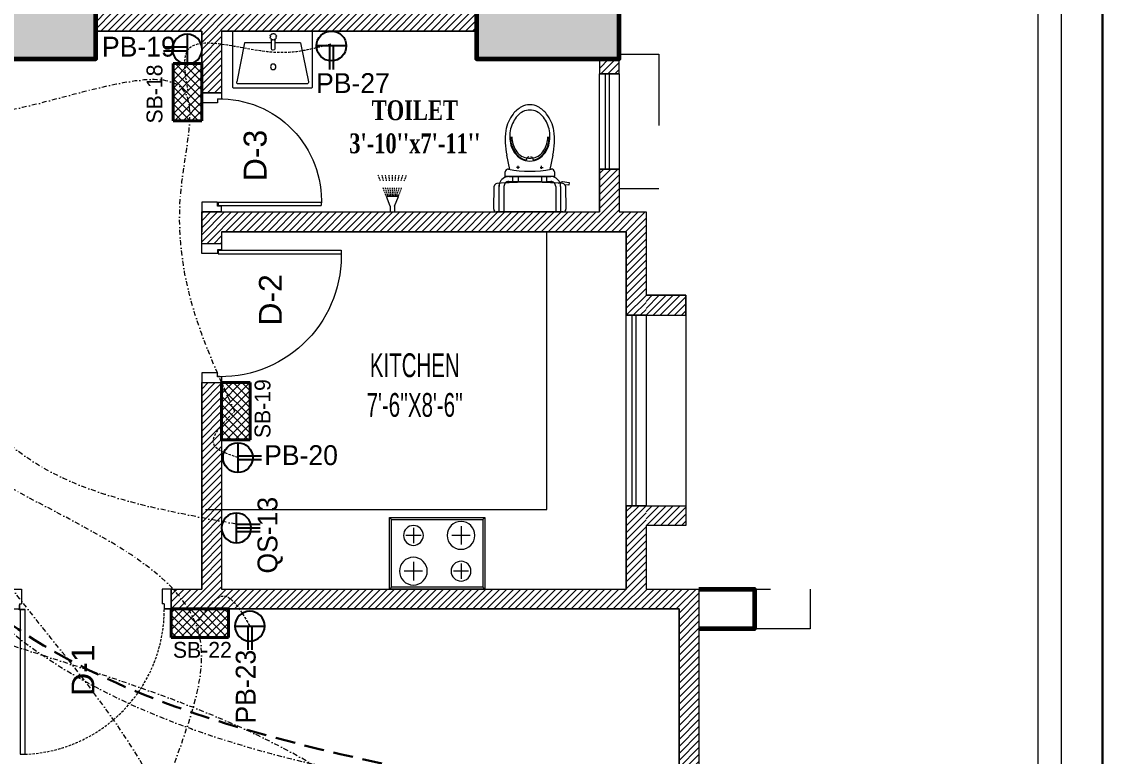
# Model space of a CAD drawing. Header units: inches. Extents: x 109699 to 44449955, y -10987 to 15824140.
# Drawn here: x 199341 to 199613.4, y -4070.2 to -3885 of the extents above; entities that cross this region are included whole.
import ezdxf

# ---------------------------------------------------------------- set-up
doc = ezdxf.new("R2010")
doc.units = ezdxf.units.IN
doc.header["$LTSCALE"] = 5
doc.header["$MEASUREMENT"] = 0
for name, pattern in [('ACAD_ISO03W100', [30, 12, -18]), ('DASHDOT', [1, 0.5, -0.25, 0, -0.25]), ('DASHED2', [0.375, 0.25, -0.125]), ('HIDDEN', [0.375, 0.25, -0.125])]:
    doc.linetypes.add(name, pattern=pattern)
doc.layers.get('0').update_dxf_attribs({"color": 123})
for name, color, linetype, lineweight in [('@NORMAL', 7, 'Continuous', 5), ('AC In', 244, 'DASHED2', 30), ('cloumn', 253, 'Continuous', 60), ('door', 8, 'Continuous', 9), ('dotted', 8, 'ACAD_ISO03W100', 5), ('E-Con-Point', 5, 'DASHED2', 13), ('E-PB-Socket-5A', 203, 'Continuous', 13), ('E-QS-Socket-15A', 1, 'Continuous', 9), ('E-SB-Switch-Board', 106, 'Continuous', 18), ('fixture', 255, 'Continuous', 0), ('glass', 140, 'Continuous', 18), ('ha', 252, 'Continuous', 5), ('L_WALL', 8, 'Continuous', 5), ('SB', 1, 'DASHDOT', 20), ('WALL-1', 8, 'Continuous', 9), ('wll 01', 7, 'Continuous', 9)]:
    doc.layers.add(name, color=color, linetype=linetype, lineweight=lineweight)
doc.layers.add('FURNITUR', color=7, linetype='Continuous', lineweight=5, true_color=0xe8e8e8)
doc.layers.add('illustr-FURNITURE', color=34, linetype='Continuous')
doc.layers.add('T', color=8, linetype='Continuous')
doc.styles.get("Standard").update_dxf_attribs({"font": 'times.ttf'})
doc.styles.add('style2', font='ARIALN.TTF', dxfattribs={"width": 0.75, "height": 3})
doc.styles.add('TEXT-3', font='arial.ttf')

# ---------------------------------------------------------------- blocks, each defined once
blk = doc.blocks.new('zxczxczxcz')
at = {"layer": '@NORMAL'}
for points in [[(177327.5446916085, -15450.10043627545), (175295.1813820154, -15450.10043627545), (175295.1813820154, -14276.83252409846), (177327.5446916085, -14276.83252409846)], [(177319.9075666944, -15442.46331136129), (175302.8185069296, -15442.46331136129), (175302.8185069296, -14284.46964901264), (177319.9075666944, -14284.46964901264)]]:
    blk.add_lwpolyline(points, close=True, dxfattribs=at)
at = {"layer": 'WALL-1', "lineweight": 30}
blk.add_lwpolyline([(177340.9096602083, -15463.46540487523), (175281.8164134157, -15463.46540487523), (175281.8164134157, -14263.46755549865), (177340.9096602083, -14263.46755549865)], close=True, dxfattribs=at)
blk = doc.blocks.new('Door-40')
at = {"layer": 'door', "ltscale": 0.5}
for p, q in [((0, 40), (5, 40)), ((0, 40), (0, 37.75)), ((3.75, 38.24999999999636), (3.75, 37.75000000000364)), ((3.75, 38.24999999999636), (5, 38.24999999999636)), ((5, 40), (5, 38.24999999999636)), ((0, 37.75), (3.75, 37.75000000000364)), ((5.135000000002037, 2.913192669428099), (5.145000000004075, 2.913192669428099)), ((5.135000000002037, 1.885000000002037), (5.135000000002037, 2.913192669428099)), ((0, 0), (0, 2.25)), ((0, 2.25), (3.75, 2.249999999996362)), ((0, 0), (5, 0)), ((0, 0), (5, 0)), ((3.75, 1.750000000003638), (3.75, 2.249999999996362)), ((3.75, 1.750000000003638), (5, 1.750000000003638)), ((4.010000000002037, 1.760000000002037), (4.010000000002037, 1.75)), ((5.010000000002037, 1.760000000002037), (4.010000000002037, 1.760000000002037)), ((5, 1.750000000003638), (5.010400642058812, 1.750000000007276)), ((5, 0), (5, 1.750000000003638)), ((5.145000000004075, 1.895000000000437), (5.145000000004075, 1.884599357945262))]:
    blk.add_line(p, q, dxfattribs=at)
blk.add_lwpolyline([(41.625, 3.145000000000437), (5.145000000004075, 3.145000000000437), (5.145000000004075, 1.895000000000437), (41.625, 1.895000000000437)], close=True, dxfattribs=at)
blk.add_circle((5.135000000002037, 1.760000000002037), 0.1249999999999983, dxfattribs=at)
at = {"layer": 'door', "linetype": 'HIDDEN', "ltscale": 0.5}
blk.add_arc((5.156161382139544, 1.755015969829401), 36.49531813451388, 2.182731632980644, 90.24516611661387, dxfattribs=at)
blk = doc.blocks.new('bgtrfv')
at = {"layer": 'fixture'}
for p, q in [((21441.97229669015, -26164.40491112152), (21441.97229669015, -26138.40491112152)), ((21442.86003956014, -26164.40491112152), (21442.86003956014, -26138.40491112152)), ((21440.36849646348, -26163.54399991067), (21441.86849646348, -26163.54399991067)), ((21441.86849646348, -26163.54399991067), (21441.86849646348, -26164.54399991067)), ((21470.37322828309, -26163.54399991058), (21468.86849646354, -26163.54399991058)), ((21468.86849646354, -26164.54399991055), (21468.86849646354, -26163.54399991058)), ((21441.86849646348, -26164.54399991067), (21442.86849646348, -26164.54399991067)), ((21442.86003956014, -26164.40491112152), (21441.97229669015, -26164.40491112152)), ((21442.86849646348, -26164.54399991067), (21442.86849646348, -26168.54399991067)), ((21467.86849646354, -26164.54399991055), (21467.86849646354, -26168.54399991055)), ((21468.86849646354, -26164.54399991055), (21467.86849646354, -26164.54399991055)), ((21442.86849646348, -26168.54399991067), (21440.36849646348, -26168.54399991058)), ((21467.86849646354, -26168.54399991055), (21470.36849646351, -26168.54399991055))]:
    blk.add_line(p, q, dxfattribs=at)
blk.add_arc((21443.20467689397, -26164.04399991055), 25.66868977762097, 358.8838658305763, 92.75188722137418, dxfattribs=at)
blk = doc.blocks.new('nhytfgb')
at = {"layer": 'L_WALL', "ltscale": 4}
for p, q in [((20996.32718490922, -25463.2833109047), (20996.32718490922, -25464.7833109047)), ((21001.32718490922, -25465.7833109047), (21001.32718490922, -25463.28331090471)), ((20996.32718490922, -25464.7833109047), (20997.32718490922, -25464.7833109047)), ((20997.32718490922, -25464.7833109047), (20997.32718490922, -25465.7833109047)), ((20997.32718490922, -25465.7833109047), (21001.32718490922, -25465.7833109047)), ((20996.32718490922, -25496.7833109047), (20996.32718490922, -25498.2833109047)), ((20997.3271849093, -25495.78331090468), (21001.3271849093, -25495.78331090468)), ((20997.3271849093, -25496.78331090468), (20997.3271849093, -25495.78331090468)), ((21001.3271849093, -25495.78331090468), (21001.32718490922, -25498.2833109047))]:
    blk.add_line(p, q, dxfattribs=at)
at = {"layer": 'L_WALL'}
for p, q in [((20997.18809612016, -25464.90215873925), (20966.18809612016, -25464.90215873925)), ((20997.18809612016, -25465.79835851259), (20966.18809612016, -25465.79835851259)), ((20997.18809612016, -25464.90215873925), (20997.18809612016, -25465.79835851259)), ((20996.32718490922, -25496.7833109047), (20997.3271849093, -25496.78331090468))]:
    blk.add_line(p, q, dxfattribs=at)
blk.add_arc((20996.57718490925, -25466.36028743991), 30.42405063002891, 177.2529418227814, 270.4708152205662, dxfattribs=at)
blk = doc.blocks.new('coloumn-01')
at = {"layer": 'ha'}
h = blk.add_hatch(dxfattribs=at)
h.set_pattern_fill('AR-CONC', color=256, scale=0.5)
h.set_pattern_definition([(49.99999999999999, (0, 0), (3.586300913003767, -0.3137606749129755), [0.375, -4.125]), (355, (0, 0), (-0.693756668065, 3.760960668500059), [0.3, -3.3]), (100.45144446, (0.298858405, -0.02614672), (2.89254423363556, 3.447199954843147), [0.3187009599999999, -3.505710559999999]), (46.18420000000001, (0, 1), (5.336206653357862, -0.8275964039653827), [0.5625, -6.1875]), (96.63563549, (0.444683725, 0.931033465), (4.673309728371142, 4.870593003872752), [0.47805171, -5.258568799999999]), (351.1841639899999, (0, 1), (4.673309725273866, 4.870593001349951), [0.45, -4.950000005]), (21, (0.5, 0.75), (2.984535260592308, -2.013094453326694), [0.375, -4.125]), (326.0000000000001, (0.5, 0.75), (1.216576659607909, 3.625750225234265), [0.3, -3.3]), (71.45144474, (0.74871127, 0.58224213), (4.201111883649856, 1.612655764031769), [0.31870095, -3.50571056]), (37.50000000000001, (0, 0), (0.06079927658645334, 1.664469269156557), [0, -3.26, 0, -3.35, 0, -3.3125]), (7.499999999999999, (0, 0), (1.315347687210743, 1.972058559411801), [0, -1.91, 0, -3.185, 0, -1.2625]), (327.5, (-1.115, 0), (2.669112180862045, -0.1127743586718988), [0, -1.25, 0, -3.9, 0, -5.175]), (317.5, (-1.615, 0), (2.915930846711931, 0.5005249116615886), [0, -1.625, 0, -2.59, 0, -3.675])])
h.paths.add_polyline_path([(32128.44739975178, -2546319.049243456), (32092.44739975178, -2546319.049243456), (32092.44739975178, -2546331.049243456), (32128.44739975178, -2546331.049243456)])
h.paths.add_polyline_path([(32128.44739975189, -2546617.132962178), (32098.44739975189, -2546617.132962178), (32098.44739975189, -2546629.132962178), (32128.44739975189, -2546629.132962178)])
h.paths.add_polyline_path([(31978.51966727065, -2546605.132962178), (31966.51966727065, -2546605.132962178), (31966.51966727065, -2546635.132962178), (31978.51966727065, -2546635.132962178)])
h.paths.add_polyline_path([(31821.20333333506, -2546605.132962178), (31809.20333333506, -2546605.132962178), (31809.20333333506, -2546635.132962178), (31821.20333333506, -2546635.132962178)])
h.paths.add_polyline_path([(31689.20328743063, -2546611.133238418), (31677.20328743063, -2546611.133238418), (31677.20328743063, -2546635.133238418), (31689.20328743063, -2546635.133238418)])
h.paths.add_polyline_path([(31417.20347832461, -2546611.132962178), (31405.20347832461, -2546611.132962178), (31405.20347832461, -2546635.132962178), (31417.20347832461, -2546635.132962178)])
h.paths.add_polyline_path([(31435.20347912709, -2546415.348983645), (31405.20347912709, -2546415.348983645), (31405.20347912709, -2546427.348983645), (31435.20347912709, -2546427.348983645)])
h.paths.add_polyline_path([(31633.74647668525, -2546415.348983645), (31603.74647668525, -2546415.348983645), (31603.74647668525, -2546427.348983645), (31633.74647668525, -2546427.348983645)])
h.paths.add_polyline_path([(31821.20245073218, -2546319.049243455), (31809.20245073218, -2546319.049243455), (31809.20245073218, -2546349.049243455), (31821.20245073218, -2546349.049243455)])
h.paths.add_polyline_path([(31996.51966727068, -2546319.049243455), (31966.51966727068, -2546319.049243455), (31966.51966727068, -2546331.049243455), (31996.51966727068, -2546331.049243455)])
h.paths.add_polyline_path([(31581.74648750067, -2546291.049243452), (31541.74648750067, -2546291.049243452), (31541.74648750067, -2546301.049243452), (31581.74648750067, -2546301.049243452)])
h.paths.add_polyline_path([(31485.74647668505, -2546261.049243452), (31475.74647668505, -2546261.049243452), (31475.74647668505, -2546301.049243452), (31485.74647668505, -2546301.049243452)])
h.paths.add_polyline_path([(31581.74648750064, -2546206.049278549), (31521.74648750064, -2546206.049278549), (31521.74648750064, -2546216.049243455), (31581.74648750064, -2546216.049243455)])
h.paths.add_polyline_path([(31435.20347595899, -2546206.049243455), (31405.20347595899, -2546206.049243455), (31405.20347595899, -2546218.049243455), (31435.20347595899, -2546218.049243455)])
h.paths.add_polyline_path([(31435.20347912709, -2546094.049243455), (31405.20347912709, -2546094.049243455), (31405.20347912709, -2546106.049243455), (31435.20347912709, -2546106.049243455)])
h.paths.add_polyline_path([(31583.74647668522, -2546094.049243455), (31547.74647668522, -2546094.049243455), (31547.74647668522, -2546106.049243455), (31583.74647668522, -2546106.049243455)])
h.paths.add_polyline_path([(31775.41359277777, -2546094.049243455), (31763.41359277777, -2546094.049243455), (31763.41359277777, -2546124.049243455), (31775.41359277777, -2546124.049243455)])
h.paths.add_polyline_path([(32059.80123907101, -2546094.049243455), (32047.80123907101, -2546094.049243455), (32047.80123907101, -2546124.049243455), (32059.80123907101, -2546124.049243455)])
h.paths.add_polyline_path([(32058.06771510976, -2545913.633020405), (32028.06771510976, -2545913.633020405), (32028.06771510976, -2545925.633020405), (32058.06771510976, -2545925.633020405)])
h.paths.add_polyline_path([(32048.06771510973, -2545722.712815279), (32036.06771510973, -2545722.712815279), (32036.06771510973, -2545746.712815279), (32048.06771510973, -2545746.712815279)])
h.paths.add_polyline_path([(31799.41359277774, -2545913.633020405), (31763.41359277774, -2545913.633020405), (31763.41359277774, -2545925.633020405), (31799.41359277774, -2545925.633020405)])
h.paths.add_polyline_path([(31591.53986684192, -2545945.049243456), (31561.31223659915, -2545945.049243456), (31561.31223659915, -2545957.049243456), (31591.53986684192, -2545957.049243456)])
h.paths.add_polyline_path([(31435.20347912709, -2545945.049243456), (31405.20347912709, -2545945.049243456), (31405.20347912709, -2545957.049243456), (31435.20347912709, -2545957.049243456)])
h.paths.add_polyline_path([(31429.2035252499, -2545715.383477275), (31405.2035252499, -2545715.383477275), (31405.2035252499, -2545727.383477275), (31429.2035252499, -2545727.383477275)])
h.paths.add_polyline_path([(31605.53986684192, -2545715.383237123), (31581.53986684192, -2545715.383237123), (31581.53986684192, -2545727.383237123), (31605.53986684192, -2545727.383237123)])
h.paths.add_polyline_path([(31775.41359277774, -2545711.610186095), (31763.41359277774, -2545711.610186095), (31763.41359277774, -2545735.610186095), (31775.41359277774, -2545735.610186095)])
at = {"layer": 'cloumn'}
for points, elevation in [([(31966.51966727068, -2546319.049243455), (31966.51966727068, -2546331.049243455), (31996.51966727068, -2546331.049243455), (31996.51966727068, -2546319.049243455)], -16.50604298470201), ([(32092.44739975178, -2546319.049243456), (32092.44739975178, -2546331.049243456), (32128.44739975178, -2546331.049243456), (32128.44739975178, -2546319.049243456)], -16.98928691961915)]:
    blk.add_lwpolyline(points, close=True, dxfattribs=dict(at, elevation=elevation))
blk = doc.blocks.new('qplaz')
at = {"layer": 'fixture'}
for p, q in [((143569.7800132462, 341.4142088231699), (143569.7800132462, 321.8142088231655)), ((143584.1800132462, 341.61420882317), (143569.9800132462, 341.61420882317)), ((143581.2560437616, 338.6539164940569), (143571.3654443752, 340.6546305699137)), ((143584.1800132462, 321.6142088231654), (143584.1800132462, 341.61420882317)), ((143570.8861369331, 340.2625714804694), (143570.8861369331, 322.965846165866)), ((143581.2560437616, 338.6539164940569), (143581.2560437616, 332.2000209122216)), ((143579.3593405762, 331.8000209122216), (143579.3593405762, 331.7265742452862)), ((143582.0060121824, 332.2000209122216), (143579.7593405762, 332.2000209122216)), ((143579.7593405762, 331.3265742452861), (143582.0559613498, 331.3265742452861)), ((143581.2560437616, 331.3265742452861), (143581.2560437616, 324.5745011522785)), ((143581.2560437616, 324.5745011522785), (143571.3654443752, 322.5737870764217)), ((143569.9800132462, 321.6142088231654), (143584.1800132462, 321.6142088231654))]:
    blk.add_line(p, q, dxfattribs=at)
blk.add_circle((143575.1723653077, 331.7897488839506), 0.6913263923410093, dxfattribs=at)
for centre, radius, start, end in [((143569.9800132462, 341.4142088231699), 0.2000000000000455, 90, 180), ((143571.2861369331, 340.2625714804694), 0.4000000000000909, 78.56426997742129, 180), ((143582.0119682067, 332.4488265509969), 0.248876917594301, 268.6286890816223, 7.917246669584689), ((143582.7354837368, 331.8035851411277), 0.8302349482082407, 106.4778612964865, 125.0680744547195), ((143582.6801355756, 332.7714424551863), 0.2488769175942959, 223.6286890812177, 322.9172466696585), ((143582.7354837368, 331.8035851411277), 0.8302349482088563, 61.4778612960077, 80.06807445479153), ((143583.3807251467, 332.5271006712389), 0.248876917594301, 178.6286890807749, 277.9172466688938), ((143579.7593405762, 331.8000209122216), 0.399999999999909, 90, 180), ((143579.7593405762, 331.7265742452862), 0.4000000000000909, 180, 270), ((143582.7354837368, 331.8035851411277), 0.8302349482081128, 151.4778612968022, 170.068074453921), ((143581.7676264227, 331.7482369799126), 0.2488769175943618, 313.6286890804716, 52.9172466688434), ((143582.7354837368, 331.8035851411277), 0.8302349482082407, 196.4778612963691, 215.0680744545824), ((143582.0902423269, 331.0800696110165), 0.2488769175944828, 358.6286890807748, 97.9172466688938), ((143582.7354837368, 331.8035851411277), 0.8302349482086144, 241.4778612960077, 260.0680744547915), ((143582.790831898, 330.8357278270691), 0.2488769175942959, 43.62868908121773, 142.9172466696585), ((143582.7354837368, 331.8035851411277), 0.8302349482082931, 286.4778612964865, 305.0680744547195), ((143583.4589992669, 331.1583437312556), 0.2488769175944828, 88.62868908162226, 187.9172466695847), ((143582.7354837368, 331.8035851411277), 0.830234948208255, 16.47786129636911, 35.06807445458243), ((143583.7033410509, 331.8589333023399), 0.2488769175943618, 133.6286890804716, 232.9172466688434), ((143582.7354837368, 331.8035851411277), 0.8302349482084354, 331.4778612968021, 350.0680744541255), ((143569.9800132462, 321.8142088231655), 0.2000000000000455, 180, 270), ((143571.2861369331, 322.965846165866), 0.4000000000000909, 180, 281.4357300225787)]:
    blk.add_arc(centre, radius, start, end, dxfattribs=at)
blk = doc.blocks.new('bhgy')
at = {"layer": 'fixture'}
for p, q in [((143575.2772015615, 368.1126747355272), (143574.8957682036, 368.2586983371991)), ((143575.2772015615, 368.1126747355272), (143574.9022015615, 368.2562354637309)), ((143575.8127015615, 367.9076700157136), (143575.4377015615, 368.0512307438592)), ((143575.8127015615, 367.9076700157136), (143575.4377015615, 368.0512307438592)), ((143576.3482015615, 367.7026652958418), (143575.9732015615, 367.8462260240456)), ((143576.3482015615, 367.7026652958418), (143575.9732015615, 367.8462260240456)), ((143575.2772015615, 367.2064695406123), (143574.9022015615, 367.3118651087395)), ((143575.2772015615, 366.3458920605888), (143574.9022015615, 366.4150440963974)), ((143575.2772015615, 365.513992717734), (143574.9022015615, 365.5481090113869)), ((143575.8127015615, 367.0559646693407), (143575.4377015615, 367.161360237468)), ((143575.8127015615, 366.2471429534605), (143575.4377015615, 366.3162949892401)), ((143575.8127015615, 365.4652746504696), (143575.4377015615, 365.4993909440934)), ((143576.3482015615, 366.9054597980401), (143575.9732015615, 367.0108553661673)), ((143576.3482015615, 366.1483938463032), (143575.9732015615, 366.2175458821118)), ((143576.3482015615, 365.416556583147), (143575.9732015615, 365.4506728767708)), ((143578.4902015615, 366.8826464164711), (143578.1152015615, 367.0262071446457)), ((143578.4902015615, 366.8826464164711), (143578.1152015615, 367.0262071446457)), ((143578.4902015615, 366.3034403129247), (143578.1152015615, 366.408835881052)), ((143578.4902015615, 365.7533974177902), (143578.1152015615, 365.8225494535989)), ((143578.4902015615, 365.2216843139729), (143578.1152015615, 365.2558006075967)), ((143579.0257015615, 366.6776416966284), (143578.6507015615, 366.821202424803)), ((143579.0257015615, 366.6776416966284), (143578.6507015615, 366.821202424803)), ((143579.0257015615, 366.1529354416241), (143578.6507015615, 366.2583310097514)), ((143579.0257015615, 365.654648310662), (143578.6507015615, 365.7238003464706)), ((143579.0257015615, 365.1729662466794), (143578.6507015615, 365.2070825403032)), ((143579.5612015615, 366.4726369767857), (143579.1862015615, 366.6161977049603)), ((143579.5612015615, 366.4726369767857), (143579.1862015615, 366.6161977049603)), ((143579.5612015615, 366.0024305703816), (143579.1862015615, 366.1078261385089)), ((143579.5612015615, 365.5558992035337), (143579.1862015615, 365.6250512393424)), ((143579.5612015615, 365.1242481793859), (143579.1862015615, 365.1583644730097)), ((143580.0967015615, 366.2676322569139), (143579.7217015615, 366.4111929851176)), ((143580.0967015615, 366.2676322569139), (143579.7217015615, 366.4111929851176)), ((143580.0967015615, 365.851925699081), (143579.7217015615, 365.9573212672083)), ((143580.0967015615, 365.4571500964055), (143579.7217015615, 365.5263021322141)), ((143580.0967015615, 365.0755301120923), (143579.7217015615, 365.1096464057161)), ((143582.7198980097, 365.2664250417263), (143580.2842015615, 366.2039250417263)), ((143580.2842015615, 366.2039250417263), (143580.2842015615, 363.2039250417263)), ((143582.7119899517, 365.2664250417263), (143580.2842015615, 366.1958518928266)), ((143582.7119899517, 365.2664250417263), (143580.2842015615, 366.1958518928266)), ((143582.7119899517, 365.2664250417263), (143584.1813158786, 365.2664250417263)), ((143575.2772015615, 364.6958867461478), (143574.9022015615, 364.6955482104211)), ((143575.2772015615, 363.8776450359553), (143574.9022015615, 363.8428459541872)), ((143575.2772015615, 363.0453291913261), (143574.9022015615, 362.9754768262617)), ((143575.8127015615, 364.6963701751781), (143575.4377015615, 364.6960316394513)), ((143575.8127015615, 363.9273381247301), (143575.4377015615, 363.892539042962)), ((143575.8127015615, 363.1450783686421), (143575.4377015615, 363.0752260035777)), ((143575.8127015615, 362.3355738449725), (143575.4377015615, 362.2294473507616)), ((143576.3482015615, 364.6968536041793), (143575.9732015615, 364.6965150684525)), ((143576.3482015615, 363.9770312135049), (143575.9732015615, 363.9422321317077)), ((143576.3482015615, 363.2448275459872), (143575.9732015615, 363.1749751808936)), ((143576.3482015615, 362.4871224787028), (143575.9732015615, 362.3809959844918)), ((143578.4902015615, 364.6987873203004), (143578.1152015615, 364.6984487845737)), ((143578.4902015615, 364.1758035685168), (143578.1152015615, 364.1410044867487)), ((143578.4902015615, 363.643824255251), (143578.1152015615, 363.5739718901866)), ((143578.4902015615, 363.0933170135656), (143578.1152015615, 362.9871905193838)), ((143578.4902015615, 362.5134141197602), (143578.1152015615, 362.3690765524632)), ((143579.0257015615, 364.6992707493016), (143578.6507015615, 364.6989322135748)), ((143579.0257015615, 364.2254966572916), (143578.6507015615, 364.1906975755235)), ((143579.0257015615, 363.743573432567), (143578.6507015615, 363.6737210675026)), ((143579.0257015615, 363.2448656472668), (143578.6507015615, 363.138739153085)), ((143579.0257015615, 362.7195281658612), (143578.6507015615, 362.5751905985642)), ((143579.5612015615, 364.6997541783319), (143579.1862015615, 364.6994156426051)), ((143579.5612015615, 364.2751897460373), (143579.1862015615, 364.2403906642692)), ((143579.5612015615, 363.843322609883), (143579.1862015615, 363.7734702448186)), ((143579.5612015615, 363.3964142809971), (143579.1862015615, 363.2902877868153)), ((143579.5612015615, 362.9256422119913), (143579.1862015615, 362.7813046446943)), ((143580.0967015615, 364.7002376073331), (143579.7217015615, 364.6998990716063)), ((143580.0967015615, 364.3248828348121), (143579.7217015615, 364.290083753044)), ((143580.0967015615, 363.943071787199), (143579.7217015615, 363.8732194221345)), ((143580.0967015615, 363.5479629147273), (143579.7217015615, 363.4418364205164)), ((143580.0967015615, 363.1317562580632), (143579.7217015615, 362.9874186907662)), ((143582.7198980097, 364.1414250417263), (143580.2842015615, 363.2039250417263)), ((143582.7198980097, 364.1414250417263), (143584.1813158786, 364.1414250417263)), ((143575.2772015615, 362.1840252112713), (143574.9022015615, 362.0778987170604)), ((143575.2772015615, 361.2767298431543), (143574.9022015615, 361.1323922758572)), ((143575.8127015615, 361.4828438892844), (143575.4377015615, 361.3385063219873)), ((143576.3482015615, 361.6889579353854), (143575.9732015615, 361.5446203680883))]:
    blk.add_line(p, q, dxfattribs=at)
blk = doc.blocks.new('A$C3CDA63C6')
at = {"layer": 'fixture'}
for p, q in [((-1.009373227134347e-05, 18.00000247807452), (0.4999899062677287, 17.50000247807452)), ((-1.009373227134347e-05, 18.00000247807452), (-1.009373227134347e-05, 2.478074520695372e-06)), ((23.99998990626773, 18.00000247807452), (-1.009373227134347e-05, 18.00000247807452)), ((0.4999899062677287, 17.50000247807452), (0.4999899062677287, 0.5000024780745207)), ((23.49998990626773, 17.50000247807452), (0.4999899062677287, 17.50000247807452)), ((23.49998990626773, 17.50000247807452), (23.99998990626773, 18.00000247807452)), ((23.49998990626773, 0.5000024780745207), (23.49998990626773, 17.50000247807452)), ((23.99998990626773, 2.478074520695372e-06), (23.99998990626773, 18.00000247807452)), ((5.999989906267729, 15.82196763532897), (5.999989906267729, 11.17803732082007)), ((17.99998990626773, 15.41201758252623), (17.99998990626773, 11.58798737362281)), ((3.678024749013275, 13.50000247807452), (8.321955063522182, 13.50000247807452)), ((16.08797480181602, 13.50000247807452), (19.91200501071944, 13.50000247807452)), ((5.999989906267729, 6.412017582526232), (5.999989906267729, 2.587987373622809)), ((17.99998990626773, 6.821967635328974), (17.99998990626773, 2.178037320820067)), ((4.087974801816017, 4.500002478074521), (7.91200501071944, 4.500002478074521)), ((15.67802474901328, 4.500002478074521), (20.32195506352218, 4.500002478074521)), ((0.4999899062677287, 0.5000024780745207), (-1.009373227134347e-05, 2.478074520695372e-06)), ((-1.009373227134347e-05, 2.478074520695372e-06), (23.99998990626773, 2.478074520695372e-06)), ((0.4999899062677287, 0.5000024780745207), (23.49998990626773, 0.5000024780745207)), ((23.49998990626773, 0.5000024780745207), (23.99998990626773, 2.478074520695372e-06))]:
    blk.add_line(p, q, dxfattribs=at)
for centre, radius in [((5.999989906267729, 13.50000247807452), 3.5), ((17.99998990626773, 13.50000247807452), 2.5), ((5.999989906267729, 4.500002478074521), 2.5), ((17.99998990626773, 4.500002478074521), 3.5)]:
    blk.add_circle(centre, radius, dxfattribs=at)
blk = doc.blocks.new('nhjkkl')
at = {"layer": 'fixture'}
for p, q in [((143549.5901182657, 406.7664480220853), (143549.4378542114, 413.1605533693012)), ((143550.2312347457, 413.9730671772784), (143568.8430790594, 413.9730671772793)), ((143550.9065610597, 406.8304476761043), (143550.9065610476, 413.9730520486739)), ((143552.2954045853, 406.8304476553101), (143552.295404572, 413.9730369089164)), ((143566.7790000358, 406.8304174008415), (143566.7790000629, 413.9730217734107)), ((143568.1677981537, 413.9730520292499), (143568.1677527493, 408.0151220831901)), ((143569.6365050042, 413.160553386321), (143569.4842561156, 406.7664480432288)), ((143548.4963421248, 405.7263631810149), (143548.607251598, 406.5122054251713)), ((143550.3819850576, 405.4614186200849), (143548.4963421248, 405.7263631810149)), ((143548.607251598, 406.5122054251713), (143549.7157409937, 406.3564144534005)), ((143551.5813878428, 405.9018777620411), (143550.3819850576, 405.4614186200849)), ((143568.1677527493, 408.0151220831901), (143568.1677981597, 406.4336438885)), ((143568.1677981597, 406.4336438885), (143568.1677981659, 406.8304930909451)), ((143552.6374877589, 404.0528211924245), (143566.4367957518, 404.0528211854942)), ((143552.6374877788, 402.7586299086117), (143552.6374877589, 404.0528211924245)), ((143554.79288887, 405.4416192904139), (143553.6842026946, 405.441619307019)), ((143565.3901262723, 404.052821200891), (143553.6842329504, 404.0527757819953)), ((143556.26127781, 405.5678778112876), (143554.7929191489, 405.5678777931987)), ((143554.7929191489, 405.5678777931987), (143554.7929191657, 404.0528211996536)), ((143554.7929191657, 404.0528211996536), (143556.261277828, 404.0528211778994)), ((143562.8130511395, 405.4416192901674), (143556.2612324133, 405.4415738736677)), ((143556.261277828, 404.0528211778994), (143556.26127781, 405.5678778112876)), ((143562.8130813948, 404.0528211994076), (143562.8130814172, 405.5678777923752)), ((143562.8130814172, 405.5678777923752), (143564.2813946441, 405.5678778099075)), ((143564.2813946615, 404.0528211776734), (143562.8130813948, 404.0528211994076)), ((143565.3901262533, 405.4416192910601), (143564.2813644056, 405.4416193076988)), ((143564.2813946441, 405.5678778099075), (143564.2813946615, 404.0528211776734)), ((143566.4367957518, 404.0528211854942), (143566.4367957728, 402.7586601782943)), ((143553.1271576377, 398.0362349681834), (143553.9518113588, 402.0500473916766)), ((143556.6404317734, 401.4735209071393), (143555.8468090396, 401.4735208790955)), ((143556.2436128532, 401.8703246815119), (143556.2436128408, 401.076701986922)), ((143562.4338063848, 401.4735208998579), (143563.2274290794, 401.4735208880586)), ((143562.8306252776, 401.870324702267), (143562.8306253056, 401.0767019672573)), ((143565.1223207889, 402.0500776611082), (143565.9471258924, 398.0362349753721)), ((143559.3387398673, 398.4577576346321), (143558.9106931205, 398.6640308240756)), ((143560.1635449936, 398.6640308047001), (143559.7355133987, 398.4577576290383))]:
    blk.add_line(p, q, dxfattribs=at)
for centre, radius, start, end in [((143550.2312440123, 413.179452317064), 0.7936148602690781, 90.00066901502818, 181.3645564982883), ((143568.8430925063, 413.179430154478), 0.7936370229151675, 358.63708330143, 90.00097078565905), ((143550.3835517447, 406.7852967886536), 0.7936573326114393, 181.3608597506466, 265.4936567333053), ((143559.3313820936, 520.4146619905953), 114.7747799088793, 265.4974651529274, 270.1027383364831), ((143553.6835439005, 406.8302100781168), 2.776982850894335, 179.9950977868233, 198.7247616892986), ((143553.6641671368, 406.8219761162256), 2.755988833818937, 198.6919603846717, 203.1962037287053), ((143553.6842451597, 406.830626965949), 2.777851183980603, 203.1970942653883, 269.9997481717924), ((143553.6840397306, 406.830291598628), 1.388635154058973, 179.9935610234081, 226.0579730208608), ((143553.6842363313, 406.8306462703642), 1.389026963752532, 226.0622858634653, 269.9986125244432), ((143559.7429846886, 520.4144736201536), 114.7745915251009, 269.8972652920607, 274.5025384751385), ((143565.3900826332, 406.8305070130612), 2.777685812513137, 270.0009001508976, 341.2746753299377), ((143565.3900696894, 406.8304403121767), 1.388821022269026, 270.0023335401336, 318.9044295561592), ((143565.3903243654, 406.8303071959601), 1.388675674785373, 313.9401349780949, 0.004546975725653977), ((143565.3906436726, 406.8305070680519), 2.777154493287228, 341.2709583579591, 359.9997116367785), ((143568.6908150557, 406.7853051890736), 0.7936651105025501, 274.5057515234096, 358.6385485059807), ((143553.4310986414, 402.7586261222484), 0.7936108626023987, 179.9997266385257, 281.154795170795), ((143559.5371957675, 371.7938538244518), 30.76746556976699, 78.84496378673161, 101.1553274581742), ((143565.6431621761, 402.758675070728), 0.7936335968594284, 258.8438563195717, 359.9989248519769), ((143559.5371492295, 394.6434052969737), 5.084142630955329, 90.00008428513468, 118.9405262423073), ((143559.5371191747, 394.6434638445119), 5.0840840834616, 61.05930362467164, 89.999745580456), ((143572.2223725796, 393.6842009728691), 19.58487767572048, 167.1608948101009, 187.3028875654185), ((143561.8666311087, 392.9471293959111), 7.765781522712604, 148.9734116776313, 180.0370825543271), ((143560.6030199971, 393.4904633605145), 6.619506932955108, 122.1868749793399, 164.6422486899968), ((143561.9397062611, 392.7187179168407), 7.485059714963107, 147.7595450529205, 178.2898013246998), ((143559.691574243, 394.4271028772321), 5.141188323198548, 104.2497094621876, 150.61330759848), ((143559.4569603147, 394.4903639536053), 4.443393787718942, 101.8529499143643, 150.0038868718224), ((143558.3670353377, 399.1001076362847), 0.3155730422259372, 304.1716716939285, 79.21640439466078), ((143558.9034807952, 398.7448373456175), 0.08112774840026897, 120.2938259573558, 275.1003766384382), ((143559.5371535633, 395.9875161606467), 2.906734715241127, 90.00023231647822, 103.4195897572691), ((143559.5371073564, 395.9877092781937), 2.906541597874001, 76.57996402864104, 89.99932147006473), ((143560.1707573169, 398.7448373461996), 0.08112776809779704, 264.8996260535975, 59.706176732827), ((143560.7072330775, 399.1001138847403), 0.3155697011984737, 100.7865058950931, 235.831238595057), ((143559.6173005208, 394.4904147853488), 4.443348715976101, 29.99569182148486, 78.14662877954265), ((143559.3826715294, 394.427120612819), 5.141172952833982, 29.38656240975397, 75.7501605465209), ((143558.4712257037, 393.4904828698247), 6.619494466593977, 15.35760583437553, 57.81297954471867), ((143557.1345394465, 392.7186902103006), 7.485068091722362, 1.71040899528419, 32.24066526655368), ((143557.2076145146, 392.9471021420416), 7.765789141801811, 359.9631185417419, 31.02678941811098), ((143546.851903473, 393.6842435729975), 19.58487550162758, 352.6969860827403, 12.83897883790706), ((143563.4260475728, 392.801147338552), 9.524650229934462, 165.1413266773221, 192.8659346269845), ((143555.6481905647, 392.8011472918486), 9.524650235689958, 347.1340656589409, 14.85867360866212), ((143563.0484980828, 392.9327481596404), 10.39841761455111, 189.6220183945854, 217.9117471889267), ((143563.9317907136, 393.5092300994431), 10.19175081845734, 196.1153299050868, 219.5232582581568), ((143555.1424550462, 393.5091935918356), 10.19173337833671, 320.4769270377624, 343.8848553902324), ((143556.0257778566, 392.9327181524561), 10.39840516526215, 322.0884090897869, 350.378137884462), ((143561.7342255453, 392.2455549454055), 8.94320625309545, 219.6122136137997, 239.3816435217801), ((143559.5040281406, 389.9617490593175), 4.519470302409078, 220.5550458037677, 270.4192277752593), ((143559.4418071491, 388.7049738406661), 4.731726761745959, 241.4348748081609, 271.1544712317944), ((143559.5701948642, 389.961814163333), 4.519535626071895, 269.580394858351, 319.4445768290443), ((143559.6324764107, 388.7049738002104), 4.731726720728004, 268.8455291001113, 298.565125525756), ((143557.3400579794, 392.2455549029521), 8.94320622922971, 300.6183568637677, 320.3877867722666)]:
    blk.add_arc(centre, radius, start, end, dxfattribs=at)
blk = doc.blocks.new('A$C4DCB0E22')
h = blk.add_hatch()
h.set_pattern_fill('ANSI37', color=256, scale=15, angle=90.05046403147966, style=0)
h.set_pattern_definition([(135.0504640314797, (0, 0), (-1.324656962164393, -1.326992438783809), []), (225.0504640314796, (0, 0), (1.326992438783809, -1.324656962164393), [])])
h.paths.add_polyline_path([(0.0158499618895469, -4.176303718850249e-06), (-3.779117417224143e-06, 17.9999888419976), (8.999992730033242, 18.00791571250107), (9.015846471040199, 0.007922694199763214)])
at = {"lineweight": 40}
for p, q in [((-3.779117417224143e-06, 17.9999888419976), (8.999992730033242, 18.00791571250107)), ((0.0158499618895469, -4.176303718850249e-06), (-3.779117417224143e-06, 17.9999888419976)), ((9.015846471040199, 0.007922694199763214), (8.999992730033242, 18.00791571250107)), ((0.0158499618895469, -4.176303718850249e-06), (9.015846471040199, 0.007922694199763214))]:
    blk.add_line(p, q, dxfattribs=at)
blk = doc.blocks.new('A$C0EEE0DA8')
at = {"lineweight": 25}
for p, q in [((9.859886922386067, 11.01563311866266), (9.859886922386067, 3.514223118661903)), ((9.859886922386067, 7.754928118662065), (15.8195753665932, 7.754928118662065)), ((9.859886922386067, 6.774928118662501), (15.8195753665932, 6.774928118662501))]:
    blk.add_line(p, q, dxfattribs=at)
blk.add_circle((9.85988692238243, 7.264928118662283), 3.750704999999999, dxfattribs=at)
blk = doc.blocks.new('A$C7D2A24B3')
at = {"lineweight": 25}
for p, q in [((9.859886922386067, 11.01563311865903), (9.859886922386067, 3.514223118658265)), ((9.859886922386067, 8.143706464579736), (15.8195753665932, 8.143706464579736)), ((9.859886922386067, 7.268951136147734), (15.8195753665932, 7.268951136147734)), ((9.859886922386067, 6.288951136148171), (15.8195753665932, 6.288951136148171))]:
    blk.add_line(p, q, dxfattribs=at)
blk.add_circle((9.85988692238243, 7.264928118658645), 3.750704999999999, dxfattribs=at)

msp = doc.modelspace()

# ---------------------------------------------------------------- hatches: boundary and pattern name
at = {"layer": '@NORMAL'}
h = msp.add_hatch(dxfattribs=at)
h.set_pattern_fill('ANSI31', scale=10, angle=-7.63333123551244e-14, style=0)
h.set_pattern_definition([(44.99999999999989, (145486.382172944, 2531118.532197352), (-0.8838834764831833, 0.8838834764831855), [])])
h.paths.add_polyline_path([(199359.735440328, -3882.423741294564), (199359.735440328, -3887.423741294564), (199386.405805539, -3887.423741294564), (199386.4058055391, -3903.002786424504), (199391.4058055391, -3903.002786424504), (199391.4058055391, -3887.423741294564), (199455.6631728091, -3887.423741294564), (199455.6631728091, -3882.423741294564), (199440.189906683, -3882.423741294564), (199440.189906683, -3871.131852819612), (199435.189906683, -3871.131852819612), (199435.189906683, -3882.423741294564)])
h = msp.add_hatch(dxfattribs=at)
h.set_pattern_fill('ANSI31', scale=10, angle=-7.63333123551244e-14, style=0)
h.set_pattern_definition([(44.99999999999984, (181693.0688709047, 2542407.827854916), (-0.8838834764831834, 0.8838834764831853), [])])
h.paths.add_polyline_path([(199511.7354403279, -4028.007518244003), (199378.7354275768, -4028.007518244003), (199378.7354275768, -4033.007518243538), (199511.7354403279, -4033.007518243538)])
h.paths.add_polyline_path([(199391.405805539, -3976.007518243538), (199386.405805539, -3976.007518244003), (199386.405805539, -4028.007518244003), (199391.405805539, -4028.007518244003)])
h.paths.add_polyline_path([(199511.735440328, -4033.007518243538), (199506.7354403279, -4033.007518243072), (199506.7354403279, -4094.987280255211), (199511.735440328, -4094.987280255211)])
h.paths.add_polyline_path([(199498.4058055391, -4007.007518243538), (199493.405805539, -4007.007518244003), (199493.405805539, -4028.007518244003), (199498.4058055391, -4028.007518244003)])
h.paths.add_polyline_path([(199498.405805539, -3933.007518244469), (199491.6631728091, -3933.007518243538), (199491.6631728091, -3927.168752219759), (199491.6631728091, -3927.192190994623), (199491.6631728091, -3922.239068544381), (199486.6631728091, -3922.215629769516), (199486.6631728091, -3933.007518244003), (199391.405805539, -3933.007518244003), (199391.405805539, -3938.007518244003), (199493.405805539, -3938.007518244003), (199493.4058055391, -3959.007518244003), (199498.405805539, -3959.007518244003)])
h.paths.add_polyline_path([(199391.405805539, -3933.007518244003), (199386.405805539, -3933.007518244003), (199386.4058055393, -3941.007518244003), (199391.4058055393, -3941.007518244003), (199391.405805539, -3938.007518244003)])
h.paths.add_polyline_path([(199491.6631728104, -3894.423741294564), (199491.6631728103, -3894.423741294797), (199491.6631728104, -3894.423741294564), (199486.6631728091, -3894.423741294564), (199486.663172809, -3898.215629769516), (199491.6631728091, -3898.215629769284)])
h = msp.add_hatch(dxfattribs=at)
h.set_pattern_fill('ANSI31', scale=10, angle=-7.63333123551244e-14, style=0)
h.set_pattern_definition([(44.99999999999991, (-604.080573419662, -46603.01731711855), (-0.8838834764831833, 0.8838834764831855), [])])
h.paths.add_polyline_path([(199498.405805539, -3959.007518244003), (199508.405805539, -3959.007518244003), (199508.405805539, -3954.007518243538), (199498.405805539, -3954.007518243538)])
h.paths.add_polyline_path([(199508.405805539, -4012.007518244003), (199498.4058055391, -4012.007518244003), (199498.4058055391, -4007.007518244003), (199508.405805539, -4007.007518244003)])

# ---------------------------------------------------------------- linework, layer by layer
for p, q in [((199359.735440328, -3887.423741294564, 0.461796355818155), (199386.405805539, -3887.423741294564, 0.461796355818155)), ((199386.405805539, -3887.423741294564, 0.2632158499592414), (199386.405805539, -3903.007518244003, 0.263215849959245)), ((199391.4050023767, -3887.423741294564, 0.461796355818155), (199455.6631728091, -3887.423741294098, 0.461796355818155)), ((199391.405805539, -3887.423741294564, 0.2632158499592414), (199391.405805539, -3903.007518244003, 0.263215849959245)), ((199486.6631728091, -3894.42374129503, 0.5617963558181529), (199486.6631728091, -3898.215629769051, 0.5617963558181529)), ((199491.6631728091, -3898.215629769051, 0.6617963558181543), (199486.6631728091, -3898.215629769051, 0.6617963558181543)), ((199386.405805539, -3903.007518244003, 0.1632158499592506), (199391.405805539, -3903.007518244003, 0.1632158499592506)), ((199386.405805539, -3903.007518244003, 0.3632158499592464), (199391.405805539, -3903.007518244003, 0.3632158499592464)), ((199486.6631728091, -3922.215629769051, 0.5617963558181529), (199486.6631728091, -3933.007518244003, 0.5617963558181494)), ((199491.6631728091, -3922.215629769051, 0.6617963558181543), (199486.6631728091, -3922.215629769051, 0.6617963558181543)), ((199491.6631728091, -3927.168752219788, 0.5617963558181529), (199491.6631728091, -3933.007518244003, 0.5617963558181529)), ((199386.405805539, -3933.007518244003, 0.1632158499592506), (199486.6631728091, -3933.007518244003, 0.1632158499592506)), ((199386.405805539, -3933.007518244003, 0.2632158499592521), (199386.405805539, -3938.007518244003, 0.2632158499592521)), ((199391.405805539, -3933.007518244003, 0.3632158499592464), (199386.405805539, -3933.007518244003, 0.3632158499592464)), ((199491.6631728091, -3933.007518244003, 0.1632158499592506), (199498.405805539, -3933.007518244003, 0.1632158499592506)), ((199498.405805539, -3933.007518244003, 0.2632158499592521), (199498.405805539, -3954.007518243538, 0.2632158499592578)), ((199391.405805539, -3938.007518244003, 0.1632158499592506), (199493.405805539, -3938.007518244003, 0.1632158499592506)), ((199493.405805539, -3938.007518244003, 0.2632158499592521), (199493.405805539, -3959.007518244003, 0.2632158499592592)), ((199493.405805539, -3959.007518244003, 0.3632158499592641), (199498.405805539, -3959.007518244003, 0.3632158499592641)), ((199493.405805539, -3959.007518244003, 0.4632158499592656), (199498.405805539, -3959.007518244003, 0.4632158499592656)), ((199386.4058055391, -3976.007518244003, 0.1632158499592506), (199391.405805539, -3976.007518244003, 0.1632158499592506)), ((199386.405805539, -3976.007518244003, 0.2632158499592627), (199386.405805539, -4028.007518244003, 0.2632158499592734)), ((199391.405805539, -3976.007518244003, 0.2632158499592627), (199391.405805539, -4028.007518244003, 0.2632158499592734)), ((199493.405805539, -4007.007518244003, 0.2632158499592663), (199493.405805539, -4028.007518244003, 0.2632158499592734)), ((199493.405805539, -4007.007518244003, 0.3632158499592641), (199498.405805539, -4007.007518244003, 0.3632158499592641)), ((199498.405805539, -4007.007518244003, 0.4632158499592656), (199493.405805539, -4007.007518244003, 0.4632158499592656)), ((199498.405805539, -4012.007518244003, 0.2632158499592679), (199498.405805539, -4028.007518244003, 0.2632158499592734)), ((199378.7354275767, -4028.007478726589, 0.2914341399447977), (199378.7354275767, -4033.007478726589, 0.2914341399447977)), ((199378.7354275767, -4028.007478726589, 0.3914341399447991), (199378.7354275767, -4033.007478726589, 0.3914341399447991)), ((199378.7354275767, -4028.007518244003, 0.1632158499592506), (199386.405805539, -4028.007518244003, 0.1632158499592506)), ((199391.4058055391, -4028.007518244003, 0.1632158499592506), (199493.405805539, -4028.007518244003, 0.1632158499592506)), ((199498.405805539, -4028.007518244003, 0.1632158499592506), (199511.735440328, -4028.007518244003, 0.1632158499592506)), ((199511.7354403279, -4028.007518244003, 0.2632158499592521), (199511.7354403279, -4089.987280254745, 0.2632158499592586)), ((199376.9854277459, -4033.007518244003, 0.1632158499592506), (199506.7354403279, -4033.007518244003, 0.1632158499592506)), ((199506.7354403279, -4033.007518244003, 0.2632158499592521), (199506.7354403279, -4094.987280254745, 0.2632158499592592))]:
    msp.add_line(p, q, dxfattribs=at)
at = {"layer": 'AC In', "ltscale": 4}
msp.add_spline([(199061.8283643957, -3767.217604157297, 1.34720101745143), (199224.8957880062, -3800.853481064452), (199322.848807477, -4023.805578286749), (199477.7213034955, -4081.58984375, 0.2632158499592581), (199492.9489199709, -4085.077353768883, 0.2636725316083707), (199501.5338034955, -4085.418729287976, -0.02144757909902495), (199505.0339687051, -4076.773437500001, -0.02144757909902495)], degree=3, dxfattribs=at)
at = {"layer": 'cloumn', "elevation": 0.2632158499592521}
msp.add_lwpolyline([(199511.7354403279, -4028.007518244003), (199525.7354403279, -4028.007518244003), (199525.7354403279, -4038.007518244003), (199511.7354403279, -4038.007518244003)], dxfattribs=at)
at = {"layer": 'dotted', "ltscale": 0.3}
for points, elevation in [([(199491.663172809, -3893.215629768585), (199501.663172809, -3893.215629768585), (199501.6631728091, -3927.215629769487), (199491.663172809, -3927.215629769487)], 0.9464597848764456), ([(199511.7354403281, -4028.007518244032), (199539.735440328, -4028.007518244003), (199539.735440328, -4038.007518244003), (199511.735440328, -4038.007518244003)], 0.2632158499592521)]:
    msp.add_lwpolyline(points, dxfattribs=dict(at, elevation=elevation))
at = {"layer": 'E-Con-Point', "ltscale": 0.5}
for points in [[(199383.0098328028, -3902.569623943033), (199382.7543700657, -3892.477483030561, 0.9946472506889508), (199404.4137768387, -3892.703097031212, 0.08419624444968576), (199419.0509339496, -3890.595245698369)], [(199395.5325470991, -3994.910310745325, 0.9946472506889508), (199389.5109784828, -3991.652897172175), (199394.7240896511, -3983.209599387028, 0.1632158499592506)], [(199385.625831662, -4036.028633294034), (199391.751040256, -4029.777756958847), (199398.5455897471, -4037.355859494583, 0.9946472506889508)]]:
    msp.add_spline(points, degree=3, dxfattribs=at)
at = {"layer": 'FURNITUR'}
for p, q in [((199473.405805539, -4008.007561587756, 0.370563542840145), (199473.405805539, -3938.007518244003, 0.370563542840145)), ((199387.4009640276, -4008.007561587756, 0.2705635428401436), (199473.4058055391, -4008.007561587756, 0.2705635428401436))]:
    msp.add_line(p, q, dxfattribs=at)
at = {"layer": 'glass'}
for p, q in [((199486.6631728091, -3922.215629769051, 0.6617963558181543), (199486.6631728091, -3898.215629769051, 0.6617963558181543)), ((199488.1631728091, -3922.215629769051, 0.6617963558181543), (199488.1631728091, -3898.215629769051, 0.6617963558181543)), ((199489.1631728091, -3922.215629769051, 0.6617963558181543), (199489.1631728091, -3898.215629769051, 0.6617963558181543)), ((199491.6631728091, -3898.215629769051, 0.6617963558181543), (199491.6631728091, -3922.215629769051, 0.6617963558181543)), ((199493.405805539, -4007.007518244003, 0.4632158499592656), (199493.405805539, -3959.007518244003, 0.4632158499592656)), ((199494.905805539, -4007.007518244003, 0.4632158499592656), (199494.905805539, -3959.007518244003, 0.4632158499592656)), ((199495.905805539, -4007.007518244003, 0.4632158499592656), (199495.905805539, -3959.007518244003, 0.4632158499592656)), ((199498.405805539, -3959.007518244003, 0.4632158499592656), (199498.405805539, -4007.007518244003, 0.4632158499592656))]:
    msp.add_line(p, q, dxfattribs=at)
at = {"layer": 'SB', "ltscale": 0.5}
for points in [[(199502.9847353279, -4166.867919371018, -0.02144757909902495), (199411.1099895647, -4070.37084475112), (199248.4176687225, -3990.469826841244, -0.2286854745941795), (199212.8986875293, -3808.614921242366), (199061.2793413973, -3767.197737286692, 1.351851322454579)], [(199061.8283643957, -3767.217604157297, 1.34720101745143), (199224.8957880062, -3800.853481064452), (199322.848807477, -4023.805578286749), (199503.7208994251, -4085.904638240414, 0.2632158499592581)], [(199394.7240896511, -3983.209599387028, 0.1632158499592506), (199381.2388911702, -3927.034268555788), (199382.6346011907, -3903.701231471827, 0.1632158499592506), (199335.6227524602, -3907.841139857486), (199194.9462119756, -3809.238356223705, -0.04026317985090747), (199062.4490296193, -3766.596938933787, 1.357551479428487)], [(199385.1509669464, -4185.08309300102), (199383.4874387893, -4143.988357867405), (199371.3786203378, -4108.43851264269), (199385.9438520516, -4040.216177589971, 0.291434139944613), (199320.3175315037, -3991.310222487253), (199250.9162921584, -3839.400688226473, -0.06870740550734084), (199069.0397082016, -3767.080902115922, 1.357551479428487)], [(199375.2417709086, -4183.47382998071, 0.1914343817397253), (199380.7017722455, -4092.49609375), (199325.5220847455, -4009.84765625), (199275.7134909955, -3870.19921875), (199241.4595847455, -3807.83984375), (199069.0397082016, -3767.080902115922, 1.357551479428392)], [(199395.156510585, -4011.647152778488, 0.2705635428401436), (199344.796875, -3996.5), (199278.296875, -3870.5), (199069.0397082016, -3767.480997899251, 1.28611528089845)]]:
    msp.add_spline(points, degree=3, dxfattribs=at)
at = {"layer": 'WALL-1'}
for points, elevation in [([(199455.6631728091, -3887.423741294564), (199391.4058055391, -3887.423741294564), (199391.4058055391, -3903.002786424504), (199386.4058055391, -3903.002786424504), (199386.405805539, -3887.423741294564), (199359.735440328, -3887.423741294564)], -0.1214475790990264), ([(199486.6631728091, -3894.42374129503), (199486.663172809, -3898.215629769516), (199491.6631728091, -3898.215629769516)], -0.1214475790990264), ([(199491.6631728091, -3898.215629769051), (199491.6631728091, -3898.215629769516), (199491.663172809, -3898.215629769516), (199491.6631728091, -3894.423741294564), (199491.6631728092, -3894.423741294564), (199491.6631728091, -3894.423741294564)], -0.1214475790990264), ([(199498.405805539, -3959.007518244003), (199493.4058055391, -3959.007518244003), (199493.405805539, -3938.007518244003), (199391.405805539, -3938.007518244003), (199391.4058055393, -3941.007518244003), (199386.4058055393, -3941.007518244003), (199386.405805539, -3933.007518244003), (199486.6631728091, -3933.007518244003), (199486.6631728091, -3922.215629769516)], 0.5617963558181529), ([(199486.6631728091, -3922.215629769516), (199491.6631728091, -3922.215629769516)], 0.5617963558181529), ([(199491.6631728091, -3922.215629769516), (199491.6631728091, -3922.215629769516), (199491.6631728091, -3927.215629769487), (199491.6631728091, -3927.215629769487), (199491.6631728091, -3927.168752219759)], 0.2632158499592591), ([(199491.6631728091, -3927.168752219759), (199491.6631728091, -3933.007518244003), (199498.405805539, -3933.007518244469), (199498.405805539, -3954.007518243538)], 0.5617963558181529), ([(199498.405805539, -3954.007518243538), (199508.405805539, -3954.007518243538), (199508.405805539, -4012.007518244003), (199498.405805539, -4012.007518244003)], 0.6478792790175518), ([(199498.405805539, -3959.007518244003), (199508.405805539, -3959.007518244003), (199508.405805539, -3954.007518243538), (199498.405805539, -3954.007518243538)], 0.2632158499592592), ([(199511.735440328, -4094.987280254745), (199511.735440328, -4094.987280255211), (199506.7354403279, -4094.987280255211), (199506.7354403279, -4033.007518244003), (199378.7354275767, -4033.007518244003), (199378.7354275768, -4028.007478726589), (199386.405805539, -4028.007518244003), (199386.4058055393, -3976.007518244003), (199391.405805539, -3976.007518244003), (199391.4058055391, -4028.007518244003), (199493.405805539, -4028.007518244003), (199493.405805539, -4007.007518244003)], 0.2632158499592663), ([(199493.405805539, -4007.007518244003), (199498.4058055391, -4007.007518244003)], 0.2632158499592663), ([(199498.4058055391, -4007.007518244003), (199508.405805539, -4007.007518244003), (199508.405805539, -4012.007518244003), (199498.4058055391, -4012.007518243974)], 0.2632158499592663), ([(199498.4058055391, -4012.007518244003), (199498.4058055391, -4028.007518244003), (199511.735440328, -4028.007518244003), (199511.735440328, -4089.987280254745)], 0.2632158499592663)]:
    msp.add_lwpolyline(points, dxfattribs=dict(at, elevation=elevation))

# ---------------------------------------------------------------- block references
at = {"layer": '@NORMAL'}
msp.add_blockref('coloumn-01', (167363.2157730598, 2542436.625502162, 16.96783934052013), dxfattribs=at)
at = {"layer": '@NORMAL', "xscale": -1, "rotation": 270}
for name, p in [('qplaz', (199072.6485463713, -147471.6037545405, 0.08419624444966445)), ('bgtrfv', (225554.9498054497, -25373.37601470717, 0.1632158499592506))]:
    msp.add_blockref(name, p, dxfattribs=at)
at = {"layer": '@NORMAL', "xscale": 0.9, "yscale": 0.9, "zscale": 0.9, "rotation": 180}
msp.add_blockref('nhjkkl', (328672.6987471389, -3560.431757784534, 0.6617963558181552), dxfattribs=at)
at = {"layer": '@NORMAL', "rotation": 270}
for name, p in [('bhgy', (199069.7757580479, 139651.1737976343, 0.6617963558181543)), ('Door-40', (199338.7354275768, -4028.007478726589, 0.1914341399447963))]:
    msp.add_blockref(name, p, dxfattribs=at)
at = {"layer": '@NORMAL', "xscale": -1}
msp.add_blockref('nhytfgb', (220387.7329904485, 21522.27579266061, 0.1632158499592506), dxfattribs=at)
at = {"layer": 'E-PB-Socket-5A', "xscale": -1}
msp.add_blockref('A$C0EEE0DA8', (199392.6142569881, -3899.252411149224, 0.9946472506889508), dxfattribs=at)
at = {"layer": 'E-PB-Socket-5A', "rotation": 270}
msp.add_blockref('A$C0EEE0DA8', (199411.8214240565, -3881.314559372182, -0.02144757909902636), dxfattribs=at)
at = {"layer": 'E-PB-Socket-5A'}
msp.add_blockref('A$C0EEE0DA8', (199385.6726601767, -4002.175238863987, 0.9946472506889508), dxfattribs=at)
at = {"layer": 'E-PB-Socket-5A', "xscale": -1, "rotation": 90}
msp.add_blockref('A$C0EEE0DA8', (199405.8105178657, -4027.495972572201, 0.9946472506889508), dxfattribs=at)
at = {"layer": 'E-QS-Socket-15A', "xscale": -1, "rotation": 179.9999973020982}
msp.add_blockref('A$C7D2A24B3', (199385.2966239587, -4005.358201178065, 0.2705635428401436), dxfattribs=at)
at = {"layer": 'E-SB-Switch-Board', "xscale": 0.8002315484918654, "yscale": 0.8002315484918654, "zscale": 0.8002315484918654}
for p in [(199379.2037274202, -3910.011771954664, 0.1632158499592506), (199391.4058085634, -3990.411677187957, 0.1632158499592506)]:
    msp.add_blockref('A$C4DCB0E22', p, dxfattribs=at)
at = {"layer": 'E-SB-Switch-Board', "xscale": 0.8002315484918654, "yscale": 0.8002315484918654, "zscale": 0.8002315484918654, "rotation": 270}
msp.add_blockref('A$C4DCB0E22', (199378.7354309188, -4033.007756139344, 0.291434139944613), dxfattribs=at)
at = {"layer": 'illustr-FURNITURE', "xscale": -1}
msp.add_blockref('A$C3CDA63C6', (199457.7748733231, -4028.007520722253, 0.3632158499592677), dxfattribs=at)
at = {"layer": 'WALL-1', "linetype": 'Continuous', "xscale": 0.7745455872000001, "yscale": 0.7745455872000001, "zscale": 0.7745455872000001, "rotation": 270}
msp.add_blockref('zxczxczxcz', (210661.1288987278, 132789.8010087634), dxfattribs=at)

# ---------------------------------------------------------------- texts
at = {"layer": 'E-PB-Socket-5A', "char_height": 5, "width": 24.08470202641911, "attachment_point": 7}
for s, insert in [('{\\fCentury Gothic|b0|i0|c0|p34;PB-19}', (199361.2771847851, -3893.92678552134, 0.9946472506889508)), ('{\\fCentury Gothic|b0|i0|c0|p34;PB-27}', (199415.2482143511, -3903.03084300221, -10631.82518311462)), ('{\\fCentury Gothic|b0|i0|c0|p34;PB-20}', (199402.1600289991, -3996.849613236103, 0.9946472506889508))]:
    msp.add_mtext(s, dxfattribs=dict(at, insert=insert))
at = {"layer": 'E-PB-Socket-5A', "insert": (199400.0650365207, -4061.897332650187, 0.9946472506889508), "char_height": 5, "width": 24.08470202641911, "attachment_point": 7, "rotation": 89.99999999999987}
msp.add_mtext('{\\fCentury Gothic|b0|i0|c0|p34;PB-23}', dxfattribs=at)
at = {"layer": 'E-QS-Socket-15A', "color": 1, "insert": (199406.8655812413, -4024.105116023985, 0.1115310315651199), "char_height": 5, "width": 24.08470202641911, "attachment_point": 7, "rotation": 90}
msp.add_mtext('{\\fCentury Gothic|b0|i0|c0|p34;\\C256;QS-13}', dxfattribs=at)
at = {"layer": 'E-SB-Switch-Board', "char_height": 4, "width": 24.08470202641911, "attachment_point": 1}
for s, insert, rotation in [('{\\fCentury Gothic|b0|i0|c0|p34;SB-18}', (199372.5055274845, -3910.719280694861, -0.2761058480675835), 89.99999999999997), ('{\\fCentury Gothic|b0|i0|c0|p34;SB-19}', (199399.7357469468, -3989.994140605108, -0.2761058480675835), 89.99999999999999)]:
    msp.add_mtext(s, dxfattribs=dict(at, insert=insert, rotation=rotation))
at = {"layer": 'E-SB-Switch-Board', "insert": (199379.1529675017, -4041.33769452268, -0.1478875580822212), "char_height": 4, "width": 24.08470202641911, "attachment_point": 1}
msp.add_mtext('{\\fCentury Gothic|b0|i0|c0|p34;SB-22}', dxfattribs=at)
at = {"layer": 'T', "width": 44.92537410357909, "attachment_point": 8, "style": 'style2'}
for s, insert, char_height in [("{\\fRomantic|b1|i0|c2|p2;TOILET\\P3'-10''x7'-11''}", (199440.1186348141, -3918.2791341916, -0.1214475790990548), 5), ("KITCHEN\\P7'-6''X8'-6''", (199440.112776201, -3984.708641242729, -0.1214475790990548), 6)]:
    msp.add_mtext(s, dxfattribs=dict(at, insert=insert, char_height=char_height))
at = {"layer": 'WALL-1', "insert": (199353.6087218472, -4041.977952227955, 0.1914341399447963), "char_height": 4.8, "width": 80.40303804183776, "attachment_point": 3, "rotation": 89.99999999999987, "style": 'TEXT-3'}
msp.add_mtext('{\\H1.2x;D-1}', dxfattribs=at)
at = {"layer": 'wll 01', "lineweight": 30, "char_height": 4.8, "width": 80.40303804183776, "style": 'TEXT-3'}
for s, insert, attachment_point, rotation in [('{\\H1.2x;D-3}', (199402.8352042943, -3912.292939145145, 187.2100858499593), 9, 89.99999999985891), ('{\\H1.2x;D-2}', (199406.5951495929, -3961.641138193225, 187.2100858499593), 7, 90.00000000001587)]:
    msp.add_mtext(s, dxfattribs=dict(at, insert=insert, attachment_point=attachment_point, rotation=rotation))

doc.saveas('drawing.dxf')
